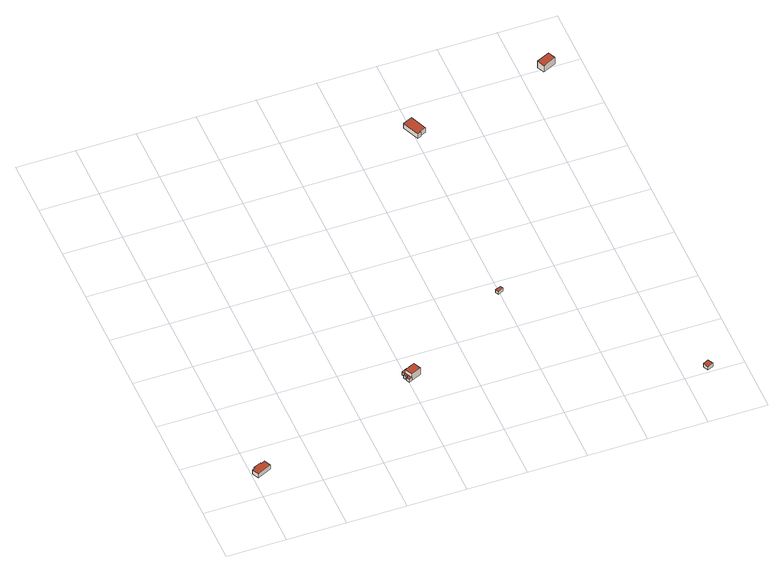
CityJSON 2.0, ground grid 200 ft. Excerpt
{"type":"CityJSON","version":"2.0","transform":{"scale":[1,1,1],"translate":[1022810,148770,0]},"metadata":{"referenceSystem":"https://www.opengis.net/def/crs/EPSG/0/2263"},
"CityObjects":{
"building1":{"type":"Building","attributes":{"name":"Bldg_1210000220","BIN":"4306537"},"geometry":[{"type":"MultiSurface","lod":"2","boundaries":[[[0,1,2,3,4,5,6,7]],[[8,9,10,11,12,13,14,15]],[[1,0,15,14]],[[2,1,14,13]],[[3,2,13,12]],[[4,3,12,11]],[[5,4,11,10]],[[6,5,10,9]],[[7,6,9,8]],[[0,7,8,15]]],"semantics":{"surfaces":[{"type":"RoofSurface","BIN":"4306537"},{"type":"GroundSurface"},{"type":"WallSurface"}],"values":[0,1,2,2,2,2,2,2,2,2]}}]},
"building2":{"type":"Building","attributes":{"name":"Bldg_1210013986","BIN":"4305779"},"geometry":[{"type":"MultiSurface","lod":"2","boundaries":[[[16,17,18,19,20]],[[21,22,23,24,25,26,27,28,29,30,31,32]],[[33,34,35,36,37,38,39,40,41,42,43,44,45]],[[22,21,45,44]],[[23,22,44,43]],[[24,23,43,42]],[[25,24,42,41]],[[26,25,41,40]],[[27,26,40,39]],[[28,27,39,38]],[[29,28,38,37]],[[30,29,37,36]],[[20,19,36,35]],[[16,20,35,34]],[[17,16,34,33]],[[21,32,33,45]],[[30,19,18,31]],[[31,18,17,32]]],"semantics":{"surfaces":[{"type":"RoofSurface","BIN":"4305779"},{"type":"GroundSurface"},{"type":"WallSurface"}],"values":[0,0,1,2,2,2,2,2,2,2,2,2,2,2,2,2,2,2]}}]},
"building3":{"type":"Building","attributes":{"name":"Bldg_1511002664","BIN":"4000000"},"geometry":[{"type":"MultiSurface","lod":"2","boundaries":[[[46,47,48,49]],[[50,51,52,53]],[[46,49,53,52]],[[47,46,52,51]],[[48,47,51,50]],[[49,48,50,53]]],"semantics":{"surfaces":[{"type":"RoofSurface","BIN":"4000000"},{"type":"GroundSurface"},{"type":"WallSurface"}],"values":[0,1,2,2,2,2]}}]},
"building4":{"type":"Building","attributes":{"name":"Bldg_1210014627","BIN":"4305459"},"geometry":[{"type":"MultiSurface","lod":"2","boundaries":[[[54,55,56,57,58,59]],[[60,61,62,63,64,65]],[[58,57,65,64]],[[59,58,64,63]],[[54,59,63,62]],[[55,54,62,61]],[[56,55,61,60]],[[57,56,60,65]]],"semantics":{"surfaces":[{"type":"RoofSurface","BIN":"4305459"},{"type":"GroundSurface"},{"type":"WallSurface"}],"values":[0,1,2,2,2,2,2,2]}}]},
"building5":{"type":"Building","attributes":{"name":"Bldg_1511011889","BIN":"4517829"},"geometry":[{"type":"MultiSurface","lod":"2","boundaries":[[[66,67,68,69]],[[70,71,72,73]],[[66,69,73,72]],[[67,66,72,71]],[[68,67,71,70]],[[69,68,70,73]]],"semantics":{"surfaces":[{"type":"RoofSurface","BIN":"4517829"},{"type":"GroundSurface"},{"type":"WallSurface"}],"values":[0,1,2,2,2,2]}}]},
"building6":{"type":"Building","attributes":{"name":"Bldg_1210013235","BIN":"4305420"},"geometry":[{"type":"MultiSurface","lod":"2","boundaries":[[[74,75,76,77]],[[78,79,80,81]],[[74,77,81,80]],[[75,74,80,79]],[[76,75,79,78]],[[77,76,78,81]]],"semantics":{"surfaces":[{"type":"RoofSurface","BIN":"4305420"},{"type":"GroundSurface"},{"type":"WallSurface"}],"values":[0,1,2,2,2,2]}}]}
},
"vertices":[
[52,125,23],[39,119,23],[37,123,23],[12,112,23],[14,107,23],[4,103,23],[14,80,23],[63,102,23],[63,102,6],[14,80,6],[4,103,6],[14,107,6],[12,112,6],[37,123,6],[39,119,6],[52,125,6],
[632,340,34],[612,331,34],[597,324,34],[609,299,34],[643,314,34],[607,341,19],[589,333,19],[595,321,19],[589,318,19],[592,310,19],[597,312,19],[599,307,19],[594,305,19],[599,294,19],[609,299,19],[597,324,19],[612,331,19],[612,331,5],[632,340,5],[643,314,5],[609,299,5],[599,294,5],[594,305,5],[599,307,5],[597,312,5],[592,310,5],[589,318,5],[595,321,5],[589,333,5],[607,341,5],
[1007,566,19],[988,558,19],[993,546,19],[1012,555,19],[993,546,7],[988,558,7],[1007,566,7],[1012,555,7],
[1012,1336,26],[980,1322,26],[1005,1263,26],[1016,1268,26],[1015,1271,26],[1036,1280,26],[1005,1263,6],[980,1322,6],[1012,1336,6],[1036,1280,6],[1015,1271,6],[1016,1268,6],
[1490,34,22],[1471,25,22],[1479,7,22],[1499,16,22],[1479,7,7],[1471,25,7],[1490,34,7],[1499,16,7],
[1505,1434,35],[1460,1414,35],[1471,1388,35],[1516,1408,35],[1471,1388,7],[1460,1414,7],[1505,1434,7],[1516,1408,7]
]}
